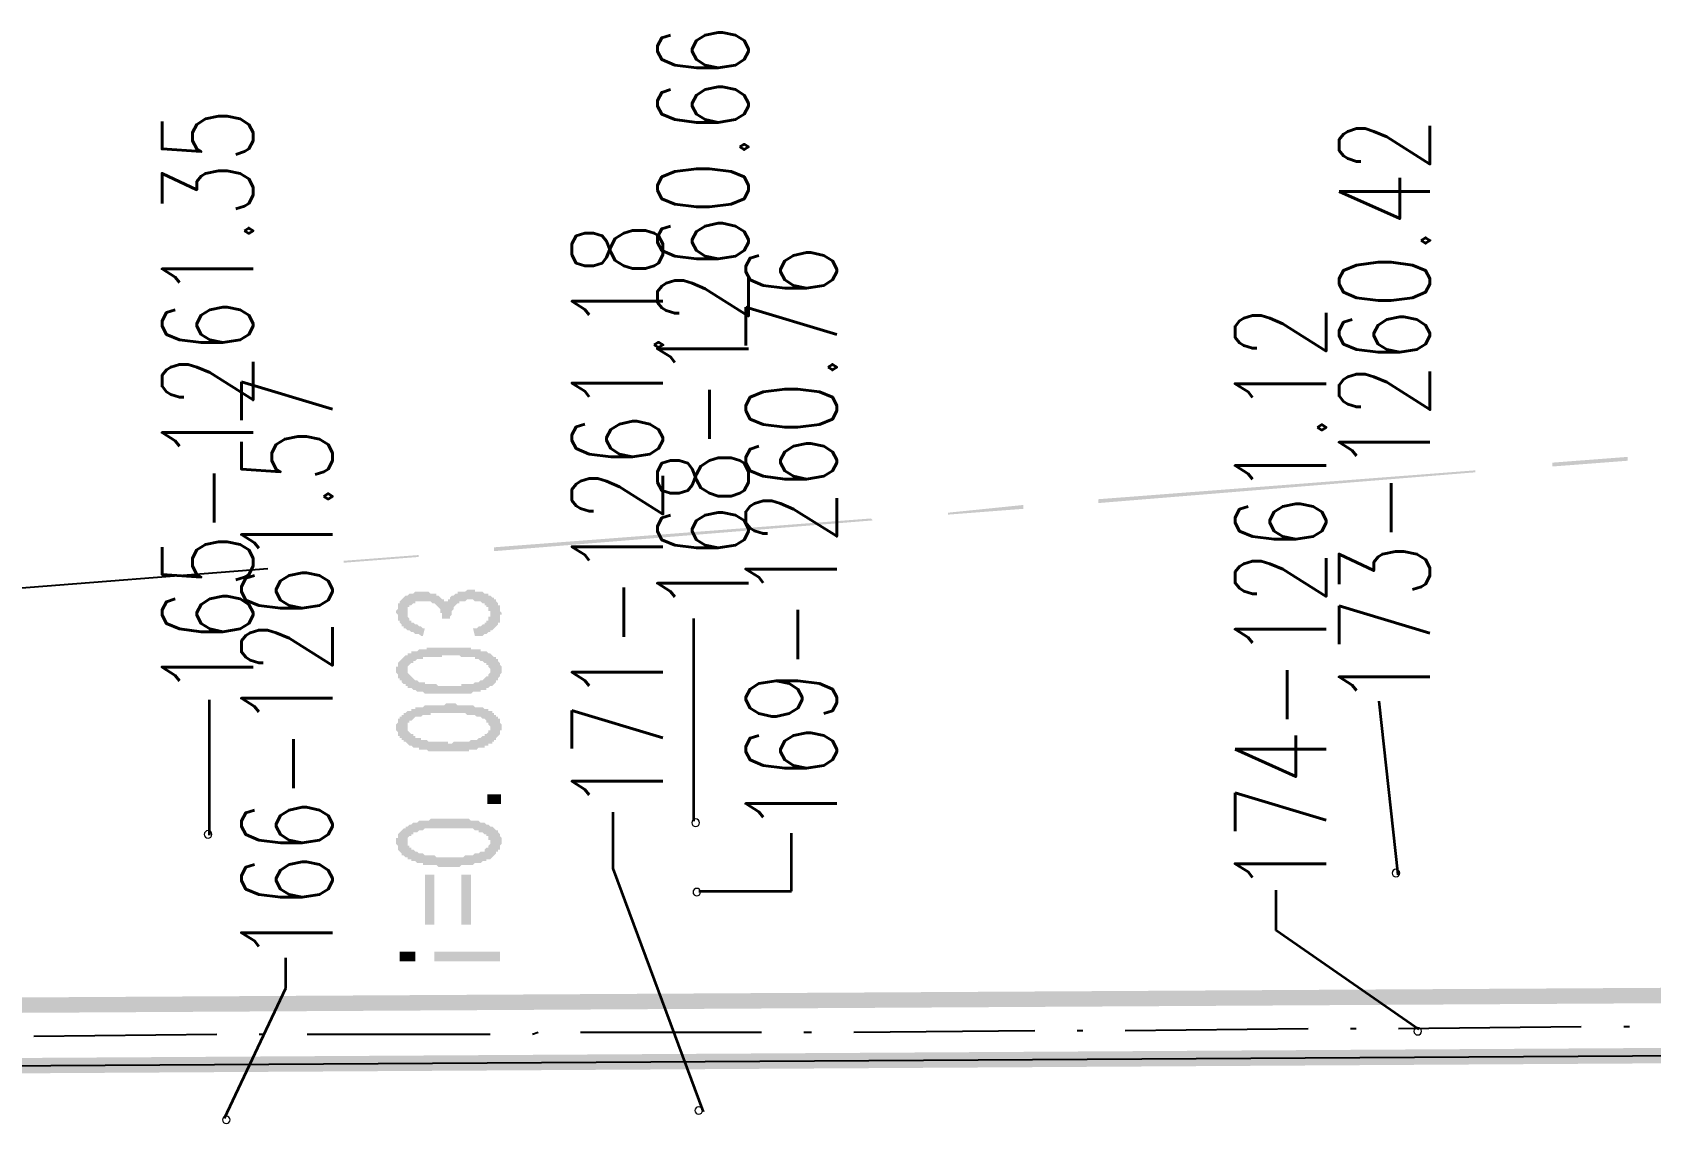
# Model space of a CAD drawing. Header units: millimetres. Extents: x 6156 to 7119, y 3162 to 3647.
# Drawn here: x 6589 to 6642.4, y 3539.9 to 3575.9 of the extents above; entities that cross this region are included whole.
import ezdxf
from ezdxf.enums import TextEntityAlignment as Align

# ---------------------------------------------------------------- set-up
doc = ezdxf.new("R2010")
doc.units = ezdxf.units.MM
doc.layers.add('图层1', color=7, linetype='Continuous')
doc.layers.add('点图2', color=30, linetype='Continuous', lineweight=5)
doc.layers.add('线段', color=130, linetype='Continuous', lineweight=35)
doc.styles.add('HBtxt', font='txt', dxfattribs={"width": 0.7, "bigfont": 'HZTXT'})

msp = doc.modelspace()

# ---------------------------------------------------------------- hatches: boundary and pattern name
at = {"layer": '图层1', "transparency": 33554559}
msp.add_hatch(color=256, dxfattribs=at).paths.add_polyline_path([(6603.577, 3556.004), (6603.513, 3556.258), (6603.513, 3556.258), (6603.577, 3556.258), (6603.64, 3556.258), (6603.704, 3556.322), (6603.704, 3556.322), (6603.767, 3556.322), (6603.831, 3556.385), (6603.831, 3556.385), (6603.894, 3556.385), (6603.894, 3556.449), (6603.958, 3556.449), (6603.958, 3556.512), (6604.021, 3556.512), (6604.021, 3556.576), (6604.021, 3556.576), (6604.021, 3556.639), (6604.085, 3556.639), (6604.085, 3556.703), (6604.085, 3556.703), (6604.085, 3556.766), (6604.085, 3556.766), (6604.085, 3556.83), (6604.021, 3556.83), (6604.021, 3556.893), (6604.021, 3556.893), (6604.021, 3556.957), (6603.958, 3556.957), (6603.958, 3557.02), (6603.894, 3557.02), (6603.894, 3557.084), (6603.831, 3557.084), (6603.831, 3557.084), (6603.831, 3557.084), (6603.767, 3557.147), (6603.704, 3557.147), (6603.704, 3557.147), (6603.64, 3557.147), (6603.577, 3557.147), (6603.513, 3557.211), (6603.513, 3557.211), (6603.45, 3557.211), (6603.386, 3557.211), (6603.386, 3557.211), (6603.323, 3557.211), (6603.259, 3557.147), (6603.196, 3557.147), (6603.196, 3557.147), (6603.132, 3557.147), (6603.069, 3557.147), (6603.069, 3557.084), (6603.005, 3557.084), (6603.005, 3557.084), (6602.942, 3557.02), (6602.942, 3557.02), (6602.942, 3557.02), (6602.878, 3556.957), (6602.878, 3556.957), (6602.878, 3556.893), (6602.878, 3556.893), (6602.815, 3556.83), (6602.815, 3556.766), (6602.815, 3556.766), (6602.815, 3556.703), (6602.815, 3556.703), (6602.751, 3556.639), (6602.751, 3556.576), (6602.497, 3556.576), (6602.497, 3556.639), (6602.497, 3556.639), (6602.497, 3556.703), (6602.497, 3556.766), (6602.434, 3556.766), (6602.434, 3556.83), (6602.434, 3556.893), (6602.434, 3556.893), (6602.37, 3556.957), (6602.37, 3556.957), (6602.37, 3556.957), (6602.307, 3557.02), (6602.307, 3557.02), (6602.307, 3557.02), (6602.243, 3557.084), (6602.243, 3557.084), (6602.18, 3557.084), (6602.116, 3557.147), (6602.116, 3557.147), (6602.053, 3557.147), (6601.989, 3557.147), (6601.926, 3557.147), (6601.926, 3557.147), (6601.862, 3557.147), (6601.799, 3557.147), (6601.799, 3557.147), (6601.735, 3557.147), (6601.672, 3557.147), (6601.608, 3557.147), (6601.608, 3557.084), (6601.545, 3557.084), (6601.545, 3557.084), (6601.481, 3557.02), (6601.418, 3557.02), (6601.418, 3556.957), (6601.418, 3556.957), (6601.354, 3556.957), (6601.354, 3556.893), (6601.354, 3556.83), (6601.354, 3556.83), (6601.354, 3556.766), (6601.354, 3556.766), (6601.354, 3556.703), (6601.354, 3556.703), (6601.354, 3556.639), (6601.354, 3556.639), (6601.418, 3556.576), (6601.418, 3556.576), (6601.418, 3556.512), (6601.418, 3556.512), (6601.481, 3556.512), (6601.481, 3556.449), (6601.545, 3556.449), (6601.545, 3556.449), (6601.608, 3556.385), (6601.608, 3556.385), (6601.672, 3556.385), (6601.735, 3556.322), (6601.799, 3556.322), (6601.799, 3556.322), (6601.862, 3556.258), (6601.926, 3556.258), (6601.862, 3556.004), (6601.799, 3556.004), (6601.799, 3556.004), (6601.735, 3556.068), (6601.672, 3556.068), (6601.608, 3556.068), (6601.608, 3556.068), (6601.545, 3556.131), (6601.481, 3556.131), (6601.481, 3556.131), (6601.418, 3556.195), (6601.418, 3556.195), (6601.354, 3556.195), (6601.291, 3556.258), (6601.291, 3556.258), (6601.227, 3556.258), (6601.227, 3556.322), (6601.164, 3556.322), (6601.164, 3556.385), (6601.164, 3556.385), (6601.1, 3556.449), (6601.1, 3556.449), (6601.1, 3556.512), (6601.037, 3556.512), (6601.037, 3556.576), (6601.037, 3556.576), (6601.037, 3556.639), (6601.037, 3556.639), (6601.037, 3556.703), (6600.973, 3556.766), (6600.973, 3556.766), (6600.973, 3556.83), (6601.037, 3556.893), (6601.037, 3556.893), (6601.037, 3556.957), (6601.037, 3556.957), (6601.037, 3557.02), (6601.037, 3557.02), (6601.037, 3557.084), (6601.1, 3557.084), (6601.1, 3557.147), (6601.1, 3557.147), (6601.164, 3557.211), (6601.164, 3557.211), (6601.227, 3557.274), (6601.227, 3557.274), (6601.291, 3557.338), (6601.291, 3557.338), (6601.354, 3557.338), (6601.418, 3557.401), (6601.418, 3557.401), (6601.481, 3557.401), (6601.481, 3557.401), (6601.545, 3557.401), (6601.608, 3557.465), (6601.608, 3557.465), (6601.672, 3557.465), (6601.735, 3557.465), (6601.799, 3557.465), (6601.799, 3557.465), (6601.862, 3557.465), (6601.926, 3557.465), (6601.989, 3557.465), (6601.989, 3557.465), (6602.053, 3557.465), (6602.053, 3557.465), (6602.116, 3557.401), (6602.18, 3557.401), (6602.18, 3557.401), (6602.243, 3557.401), (6602.307, 3557.401), (6602.307, 3557.338), (6602.37, 3557.338), (6602.37, 3557.338), (6602.434, 3557.274), (6602.434, 3557.274), (6602.497, 3557.211), (6602.561, 3557.211), (6602.561, 3557.147), (6602.624, 3557.147), (6602.624, 3557.084), (6602.624, 3557.147), (6602.688, 3557.147), (6602.688, 3557.211), (6602.751, 3557.211), (6602.751, 3557.274), (6602.751, 3557.274), (6602.815, 3557.338), (6602.878, 3557.338), (6602.878, 3557.338), (6602.942, 3557.401), (6602.942, 3557.401), (6603.005, 3557.401), (6603.005, 3557.465), (6603.069, 3557.465), (6603.069, 3557.465), (6603.132, 3557.465), (6603.196, 3557.465), (6603.259, 3557.465), (6603.259, 3557.465), (6603.323, 3557.528), (6603.386, 3557.528), (6603.45, 3557.528), (6603.513, 3557.528), (6603.577, 3557.528), (6603.577, 3557.465), (6603.64, 3557.465), (6603.704, 3557.465), (6603.767, 3557.465), (6603.767, 3557.465), (6603.831, 3557.465), (6603.894, 3557.401), (6603.894, 3557.401), (6603.958, 3557.401), (6604.021, 3557.401), (6604.021, 3557.338), (6604.085, 3557.338), (6604.085, 3557.338), (6604.148, 3557.274), (6604.212, 3557.274), (6604.212, 3557.211), (6604.212, 3557.211), (6604.275, 3557.211), (6604.275, 3557.147), (6604.275, 3557.147), (6604.339, 3557.084), (6604.339, 3557.084), (6604.339, 3557.02), (6604.402, 3557.02), (6604.402, 3556.957), (6604.402, 3556.957), (6604.402, 3556.893), (6604.402, 3556.893), (6604.402, 3556.83), (6604.465, 3556.766), (6604.465, 3556.766), (6604.465, 3556.703), (6604.402, 3556.703), (6604.402, 3556.639), (6604.402, 3556.639), (6604.402, 3556.576), (6604.402, 3556.512), (6604.402, 3556.512), (6604.402, 3556.449), (6604.339, 3556.449), (6604.339, 3556.385), (6604.339, 3556.385), (6604.275, 3556.322), (6604.275, 3556.322), (6604.212, 3556.258), (6604.212, 3556.258), (6604.212, 3556.258), (6604.148, 3556.195), (6604.148, 3556.195), (6604.085, 3556.195), (6604.085, 3556.131), (6604.021, 3556.131), (6604.021, 3556.131), (6603.958, 3556.068), (6603.894, 3556.068), (6603.894, 3556.068), (6603.831, 3556.004), (6603.767, 3556.004), (6603.704, 3556.004), (6603.704, 3556.004), (6603.64, 3556.004), (6603.577, 3556.004), (6603.577, 3556.004)])
h = msp.add_hatch(color=256, dxfattribs=at)
h.paths.add_polyline_path([(6602.497, 3554.1), (6602.434, 3554.1), (6602.37, 3554.1), (6602.307, 3554.1), (6602.307, 3554.1), (6602.243, 3554.1), (6602.18, 3554.1), (6602.116, 3554.1), (6602.053, 3554.1), (6601.989, 3554.1), (6601.989, 3554.1), (6601.926, 3554.1), (6601.862, 3554.163), (6601.862, 3554.163), (6601.799, 3554.163), (6601.735, 3554.163), (6601.735, 3554.163), (6601.672, 3554.163), (6601.608, 3554.227), (6601.608, 3554.227), (6601.545, 3554.227), (6601.481, 3554.29), (6601.481, 3554.29), (6601.418, 3554.29), (6601.354, 3554.29), (6601.354, 3554.354), (6601.291, 3554.354), (6601.291, 3554.417), (6601.227, 3554.417), (6601.227, 3554.417), (6601.164, 3554.48), (6601.164, 3554.48), (6601.164, 3554.544), (6601.1, 3554.544), (6601.1, 3554.607), (6601.037, 3554.607), (6601.037, 3554.671), (6601.037, 3554.671), (6601.037, 3554.734), (6601.037, 3554.734), (6600.973, 3554.798), (6600.973, 3554.798), (6600.973, 3554.861), (6600.973, 3554.925), (6600.973, 3554.925), (6600.973, 3554.988), (6601.037, 3554.988), (6601.037, 3555.052), (6601.037, 3555.052), (6601.037, 3555.115), (6601.037, 3555.115), (6601.1, 3555.179), (6601.1, 3555.179), (6601.164, 3555.242), (6601.164, 3555.242), (6601.227, 3555.306), (6601.227, 3555.306), (6601.291, 3555.369), (6601.291, 3555.369), (6601.354, 3555.369), (6601.354, 3555.433), (6601.418, 3555.433), (6601.481, 3555.433), (6601.481, 3555.496), (6601.545, 3555.496), (6601.608, 3555.496), (6601.608, 3555.496), (6601.672, 3555.496), (6601.735, 3555.56), (6601.799, 3555.56), (6601.799, 3555.56), (6601.862, 3555.56), (6601.926, 3555.56), (6601.989, 3555.56), (6601.989, 3555.623), (6602.053, 3555.623), (6602.116, 3555.623), (6602.116, 3555.623), (6602.18, 3555.623), (6602.243, 3555.623), (6602.243, 3555.623), (6602.307, 3555.623), (6602.37, 3555.623), (6602.434, 3555.623), (6602.497, 3555.623), (6602.497, 3555.623), (6602.561, 3555.623), (6602.624, 3555.623), (6602.688, 3555.623), (6602.751, 3555.623), (6602.751, 3555.623), (6602.815, 3555.623), (6602.878, 3555.623), (6602.942, 3555.623), (6603.005, 3555.623), (6603.069, 3555.623), (6603.069, 3555.623), (6603.132, 3555.623), (6603.196, 3555.623), (6603.259, 3555.623), (6603.323, 3555.623), (6603.386, 3555.623), (6603.449, 3555.623), (6603.449, 3555.56), (6603.513, 3555.56), (6603.576, 3555.56), (6603.64, 3555.56), (6603.64, 3555.56), (6603.703, 3555.56), (6603.767, 3555.56), (6603.767, 3555.496), (6603.83, 3555.496), (6603.894, 3555.496), (6603.894, 3555.496), (6603.957, 3555.496), (6604.021, 3555.433), (6604.021, 3555.433), (6604.084, 3555.433), (6604.148, 3555.369), (6604.148, 3555.369), (6604.211, 3555.306), (6604.211, 3555.306), (6604.275, 3555.306), (6604.275, 3555.242), (6604.338, 3555.242), (6604.338, 3555.179), (6604.338, 3555.179), (6604.402, 3555.115), (6604.402, 3555.115), (6604.402, 3555.052), (6604.402, 3555.052), (6604.465, 3554.988), (6604.465, 3554.988), (6604.465, 3554.925), (6604.465, 3554.925), (6604.465, 3554.861), (6604.465, 3554.798), (6604.465, 3554.798), (6604.402, 3554.734), (6604.402, 3554.734), (6604.402, 3554.671), (6604.402, 3554.671), (6604.338, 3554.607), (6604.338, 3554.607), (6604.338, 3554.544), (6604.275, 3554.544), (6604.275, 3554.48), (6604.275, 3554.48), (6604.211, 3554.417), (6604.211, 3554.417), (6604.148, 3554.354), (6604.148, 3554.354), (6604.084, 3554.354), (6604.021, 3554.29), (6604.021, 3554.29), (6603.957, 3554.29), (6603.957, 3554.227), (6603.894, 3554.227), (6603.894, 3554.227), (6603.83, 3554.227), (6603.767, 3554.227), (6603.767, 3554.163), (6603.703, 3554.163), (6603.64, 3554.163), (6603.576, 3554.163), (6603.576, 3554.163), (6603.513, 3554.163), (6603.449, 3554.1), (6603.386, 3554.1), (6603.386, 3554.1), (6603.323, 3554.1), (6603.323, 3554.1), (6603.259, 3554.1), (6603.196, 3554.1), (6603.196, 3554.1), (6603.132, 3554.1), (6603.069, 3554.1), (6603.069, 3554.1), (6603.005, 3554.1), (6602.942, 3554.1), (6602.878, 3554.1), (6602.815, 3554.1), (6602.751, 3554.1), (6602.751, 3554.1), (6602.688, 3554.1), (6602.624, 3554.1), (6602.561, 3554.1), (6602.497, 3554.1)], flags=0)
h.paths.add_polyline_path([(6602.37, 3554.354), (6602.434, 3554.354), (6602.497, 3554.354), (6602.561, 3554.354), (6602.624, 3554.354), (6602.688, 3554.354), (6602.688, 3554.354), (6602.751, 3554.354), (6602.815, 3554.354), (6602.878, 3554.354), (6602.942, 3554.354), (6602.942, 3554.354), (6603.005, 3554.354), (6603.069, 3554.354), (6603.132, 3554.354), (6603.132, 3554.417), (6603.196, 3554.417), (6603.259, 3554.417), (6603.323, 3554.417), (6603.323, 3554.417), (6603.323, 3554.417), (6603.386, 3554.417), (6603.449, 3554.417), (6603.513, 3554.417), (6603.576, 3554.48), (6603.64, 3554.48), (6603.64, 3554.48), (6603.703, 3554.48), (6603.767, 3554.544), (6603.767, 3554.544), (6603.83, 3554.544), (6603.894, 3554.607), (6603.894, 3554.607), (6603.894, 3554.607), (6603.957, 3554.671), (6603.957, 3554.671), (6604.021, 3554.671), (6604.021, 3554.734), (6604.021, 3554.734), (6604.084, 3554.798), (6604.084, 3554.798), (6604.084, 3554.861), (6604.084, 3554.861), (6604.084, 3554.925), (6604.021, 3554.988), (6604.021, 3554.988), (6604.021, 3554.988), (6604.021, 3555.052), (6603.957, 3555.052), (6603.957, 3555.115), (6603.957, 3555.115), (6603.894, 3555.115), (6603.83, 3555.179), (6603.83, 3555.179), (6603.767, 3555.179), (6603.703, 3555.242), (6603.703, 3555.242), (6603.64, 3555.242), (6603.576, 3555.242), (6603.576, 3555.306), (6603.513, 3555.306), (6603.449, 3555.306), (6603.386, 3555.306), (6603.386, 3555.306), (6603.323, 3555.306), (6603.259, 3555.306), (6603.196, 3555.306), (6603.132, 3555.306), (6603.132, 3555.306), (6603.069, 3555.369), (6603.005, 3555.369), (6602.942, 3555.369), (6602.878, 3555.369), (6602.878, 3555.369), (6602.815, 3555.369), (6602.751, 3555.369), (6602.751, 3555.369), (6602.688, 3555.369), (6602.624, 3555.369), (6602.561, 3555.369), (6602.497, 3555.369), (6602.497, 3555.306), (6602.434, 3555.306), (6602.37, 3555.306), (6602.307, 3555.306), (6602.243, 3555.306), (6602.243, 3555.306), (6602.18, 3555.306), (6602.116, 3555.306), (6602.116, 3555.306), (6602.053, 3555.306), (6601.989, 3555.306), (6601.926, 3555.306), (6601.862, 3555.306), (6601.862, 3555.242), (6601.799, 3555.242), (6601.735, 3555.242), (6601.735, 3555.242), (6601.672, 3555.242), (6601.608, 3555.179), (6601.608, 3555.179), (6601.545, 3555.179), (6601.545, 3555.115), (6601.481, 3555.115), (6601.481, 3555.115), (6601.418, 3555.052), (6601.418, 3555.052), (6601.354, 3554.988), (6601.354, 3554.988), (6601.354, 3554.925), (6601.354, 3554.925), (6601.354, 3554.925), (6601.354, 3554.861), (6601.354, 3554.861), (6601.354, 3554.798), (6601.354, 3554.798), (6601.418, 3554.734), (6601.418, 3554.734), (6601.481, 3554.671), (6601.481, 3554.671), (6601.545, 3554.607), (6601.545, 3554.607), (6601.608, 3554.544), (6601.608, 3554.544), (6601.672, 3554.544), (6601.672, 3554.544), (6601.735, 3554.48), (6601.799, 3554.48), (6601.799, 3554.48), (6601.862, 3554.48), (6601.926, 3554.48), (6601.926, 3554.417), (6601.989, 3554.417), (6602.053, 3554.417), (6602.116, 3554.417), (6602.18, 3554.417), (6602.243, 3554.417), (6602.307, 3554.417), (6602.307, 3554.417), (6602.37, 3554.354)], flags=0)
h = msp.add_hatch(color=256, dxfattribs=at)
h.paths.add_polyline_path([(6602.497, 3552.195), (6602.434, 3552.195), (6602.37, 3552.195), (6602.307, 3552.195), (6602.307, 3552.195), (6602.243, 3552.195), (6602.18, 3552.195), (6602.116, 3552.195), (6602.053, 3552.195), (6601.989, 3552.258), (6601.989, 3552.258), (6601.926, 3552.258), (6601.862, 3552.258), (6601.862, 3552.258), (6601.799, 3552.258), (6601.735, 3552.258), (6601.735, 3552.322), (6601.672, 3552.322), (6601.608, 3552.322), (6601.608, 3552.322), (6601.545, 3552.322), (6601.481, 3552.385), (6601.481, 3552.385), (6601.418, 3552.385), (6601.354, 3552.449), (6601.354, 3552.449), (6601.291, 3552.512), (6601.291, 3552.512), (6601.227, 3552.512), (6601.227, 3552.576), (6601.164, 3552.576), (6601.164, 3552.576), (6601.164, 3552.639), (6601.1, 3552.639), (6601.1, 3552.703), (6601.037, 3552.703), (6601.037, 3552.766), (6601.037, 3552.766), (6601.037, 3552.83), (6601.037, 3552.83), (6600.973, 3552.893), (6600.973, 3552.957), (6600.973, 3552.957), (6600.973, 3553.02), (6600.973, 3553.02), (6600.973, 3553.084), (6601.037, 3553.147), (6601.037, 3553.147), (6601.037, 3553.211), (6601.037, 3553.211), (6601.037, 3553.274), (6601.1, 3553.274), (6601.1, 3553.338), (6601.164, 3553.338), (6601.164, 3553.401), (6601.227, 3553.401), (6601.227, 3553.465), (6601.291, 3553.465), (6601.291, 3553.465), (6601.354, 3553.528), (6601.354, 3553.528), (6601.418, 3553.528), (6601.481, 3553.528), (6601.481, 3553.592), (6601.545, 3553.592), (6601.608, 3553.592), (6601.608, 3553.655), (6601.672, 3553.655), (6601.735, 3553.655), (6601.799, 3553.655), (6601.799, 3553.655), (6601.862, 3553.655), (6601.926, 3553.719), (6601.989, 3553.719), (6601.989, 3553.719), (6602.053, 3553.719), (6602.116, 3553.719), (6602.116, 3553.719), (6602.18, 3553.719), (6602.243, 3553.719), (6602.243, 3553.719), (6602.307, 3553.719), (6602.37, 3553.719), (6602.434, 3553.719), (6602.497, 3553.719), (6602.497, 3553.719), (6602.561, 3553.719), (6602.624, 3553.782), (6602.688, 3553.782), (6602.751, 3553.782), (6602.751, 3553.782), (6602.815, 3553.782), (6602.878, 3553.782), (6602.942, 3553.782), (6603.005, 3553.719), (6603.069, 3553.719), (6603.069, 3553.719), (6603.132, 3553.719), (6603.196, 3553.719), (6603.259, 3553.719), (6603.323, 3553.719), (6603.386, 3553.719), (6603.449, 3553.719), (6603.449, 3553.719), (6603.513, 3553.719), (6603.576, 3553.655), (6603.64, 3553.655), (6603.64, 3553.655), (6603.703, 3553.655), (6603.767, 3553.655), (6603.767, 3553.655), (6603.83, 3553.655), (6603.894, 3553.592), (6603.894, 3553.592), (6603.957, 3553.592), (6604.021, 3553.592), (6604.021, 3553.528), (6604.084, 3553.528), (6604.148, 3553.528), (6604.148, 3553.465), (6604.211, 3553.465), (6604.211, 3553.401), (6604.275, 3553.401), (6604.275, 3553.338), (6604.338, 3553.338), (6604.338, 3553.338), (6604.338, 3553.274), (6604.402, 3553.274), (6604.402, 3553.211), (6604.402, 3553.211), (6604.402, 3553.147), (6604.465, 3553.084), (6604.465, 3553.084), (6604.465, 3553.02), (6604.465, 3553.02), (6604.465, 3552.957), (6604.465, 3552.957), (6604.465, 3552.893), (6604.402, 3552.893), (6604.402, 3552.83), (6604.402, 3552.766), (6604.402, 3552.766), (6604.338, 3552.703), (6604.338, 3552.703), (6604.338, 3552.703), (6604.275, 3552.639), (6604.275, 3552.639), (6604.275, 3552.576), (6604.211, 3552.576), (6604.211, 3552.512), (6604.148, 3552.512), (6604.148, 3552.449), (6604.084, 3552.449), (6604.021, 3552.449), (6604.021, 3552.385), (6603.957, 3552.385), (6603.957, 3552.385), (6603.894, 3552.385), (6603.894, 3552.322), (6603.83, 3552.322), (6603.767, 3552.322), (6603.767, 3552.322), (6603.703, 3552.322), (6603.64, 3552.258), (6603.576, 3552.258), (6603.576, 3552.258), (6603.513, 3552.258), (6603.449, 3552.258), (6603.386, 3552.258), (6603.386, 3552.195), (6603.323, 3552.195), (6603.323, 3552.195), (6603.259, 3552.195), (6603.196, 3552.195), (6603.196, 3552.195), (6603.132, 3552.195), (6603.069, 3552.195), (6603.069, 3552.195), (6603.005, 3552.195), (6602.942, 3552.195), (6602.878, 3552.195), (6602.815, 3552.195), (6602.751, 3552.195), (6602.751, 3552.195), (6602.688, 3552.195), (6602.624, 3552.195), (6602.561, 3552.195), (6602.497, 3552.195)], flags=0)
h.paths.add_polyline_path([(6602.37, 3552.512), (6602.434, 3552.512), (6602.497, 3552.512), (6602.561, 3552.512), (6602.624, 3552.512), (6602.688, 3552.512), (6602.688, 3552.449), (6602.751, 3552.449), (6602.815, 3552.449), (6602.878, 3552.512), (6602.942, 3552.512), (6602.942, 3552.512), (6603.005, 3552.512), (6603.069, 3552.512), (6603.132, 3552.512), (6603.132, 3552.512), (6603.196, 3552.512), (6603.259, 3552.512), (6603.323, 3552.512), (6603.323, 3552.512), (6603.323, 3552.512), (6603.386, 3552.512), (6603.449, 3552.576), (6603.513, 3552.576), (6603.576, 3552.576), (6603.64, 3552.576), (6603.64, 3552.576), (6603.703, 3552.639), (6603.767, 3552.639), (6603.767, 3552.639), (6603.83, 3552.703), (6603.894, 3552.703), (6603.894, 3552.703), (6603.894, 3552.766), (6603.957, 3552.766), (6603.957, 3552.766), (6604.021, 3552.83), (6604.021, 3552.83), (6604.021, 3552.893), (6604.084, 3552.893), (6604.084, 3552.957), (6604.084, 3552.957), (6604.084, 3553.02), (6604.084, 3553.02), (6604.021, 3553.084), (6604.021, 3553.084), (6604.021, 3553.147), (6604.021, 3553.147), (6603.957, 3553.147), (6603.957, 3553.211), (6603.957, 3553.211), (6603.894, 3553.274), (6603.83, 3553.274), (6603.83, 3553.274), (6603.767, 3553.338), (6603.703, 3553.338), (6603.703, 3553.338), (6603.64, 3553.338), (6603.576, 3553.401), (6603.576, 3553.401), (6603.513, 3553.401), (6603.449, 3553.401), (6603.386, 3553.401), (6603.386, 3553.401), (6603.323, 3553.401), (6603.259, 3553.465), (6603.196, 3553.465), (6603.132, 3553.465), (6603.132, 3553.465), (6603.069, 3553.465), (6603.005, 3553.465), (6602.942, 3553.465), (6602.878, 3553.465), (6602.878, 3553.465), (6602.815, 3553.465), (6602.751, 3553.465), (6602.751, 3553.465), (6602.688, 3553.465), (6602.624, 3553.465), (6602.561, 3553.465), (6602.497, 3553.465), (6602.497, 3553.465), (6602.434, 3553.465), (6602.37, 3553.465), (6602.307, 3553.465), (6602.243, 3553.465), (6602.243, 3553.465), (6602.18, 3553.465), (6602.116, 3553.465), (6602.116, 3553.401), (6602.053, 3553.401), (6601.989, 3553.401), (6601.926, 3553.401), (6601.862, 3553.401), (6601.862, 3553.401), (6601.799, 3553.338), (6601.735, 3553.338), (6601.735, 3553.338), (6601.672, 3553.338), (6601.608, 3553.338), (6601.608, 3553.338), (6601.545, 3553.274), (6601.545, 3553.274), (6601.481, 3553.211), (6601.481, 3553.211), (6601.418, 3553.211), (6601.418, 3553.147), (6601.354, 3553.147), (6601.354, 3553.084), (6601.354, 3553.084), (6601.354, 3553.02), (6601.354, 3553.02), (6601.354, 3552.957), (6601.354, 3552.957), (6601.354, 3552.893), (6601.354, 3552.893), (6601.418, 3552.83), (6601.418, 3552.83), (6601.481, 3552.766), (6601.481, 3552.766), (6601.545, 3552.766), (6601.545, 3552.703), (6601.608, 3552.703), (6601.608, 3552.639), (6601.672, 3552.639), (6601.672, 3552.639), (6601.735, 3552.639), (6601.799, 3552.639), (6601.799, 3552.576), (6601.862, 3552.576), (6601.926, 3552.576), (6601.926, 3552.576), (6601.989, 3552.576), (6602.053, 3552.512), (6602.116, 3552.512), (6602.18, 3552.512), (6602.243, 3552.512), (6602.307, 3552.512), (6602.307, 3552.512), (6602.37, 3552.512)], flags=0)
h = msp.add_hatch(color=256, dxfattribs=at)
h.paths.add_polyline_path([(6602.497, 3548.385), (6602.434, 3548.385), (6602.37, 3548.385), (6602.307, 3548.448), (6602.307, 3548.448), (6602.243, 3548.448), (6602.18, 3548.448), (6602.116, 3548.448), (6602.053, 3548.448), (6601.989, 3548.448), (6601.989, 3548.448), (6601.926, 3548.448), (6601.862, 3548.448), (6601.862, 3548.512), (6601.799, 3548.512), (6601.735, 3548.512), (6601.735, 3548.512), (6601.672, 3548.512), (6601.608, 3548.575), (6601.608, 3548.575), (6601.545, 3548.575), (6601.481, 3548.575), (6601.481, 3548.639), (6601.418, 3548.639), (6601.354, 3548.639), (6601.354, 3548.702), (6601.291, 3548.702), (6601.291, 3548.702), (6601.227, 3548.766), (6601.227, 3548.766), (6601.164, 3548.766), (6601.164, 3548.829), (6601.164, 3548.829), (6601.1, 3548.893), (6601.1, 3548.893), (6601.037, 3548.956), (6601.037, 3548.956), (6601.037, 3549.02), (6601.037, 3549.02), (6601.037, 3549.083), (6600.973, 3549.147), (6600.973, 3549.147), (6600.973, 3549.21), (6600.973, 3549.21), (6600.973, 3549.274), (6600.973, 3549.337), (6601.037, 3549.337), (6601.037, 3549.401), (6601.037, 3549.401), (6601.037, 3549.464), (6601.037, 3549.464), (6601.1, 3549.528), (6601.1, 3549.528), (6601.164, 3549.591), (6601.164, 3549.591), (6601.227, 3549.655), (6601.227, 3549.655), (6601.291, 3549.655), (6601.291, 3549.718), (6601.354, 3549.718), (6601.354, 3549.718), (6601.418, 3549.782), (6601.481, 3549.782), (6601.481, 3549.782), (6601.545, 3549.845), (6601.608, 3549.845), (6601.608, 3549.845), (6601.672, 3549.845), (6601.735, 3549.909), (6601.799, 3549.909), (6601.799, 3549.909), (6601.862, 3549.909), (6601.926, 3549.909), (6601.989, 3549.909), (6601.989, 3549.909), (6602.053, 3549.909), (6602.116, 3549.972), (6602.116, 3549.972), (6602.18, 3549.972), (6602.243, 3549.972), (6602.243, 3549.972), (6602.307, 3549.972), (6602.37, 3549.972), (6602.434, 3549.972), (6602.497, 3549.972), (6602.497, 3549.972), (6602.561, 3549.972), (6602.624, 3549.972), (6602.688, 3549.972), (6602.751, 3549.972), (6602.751, 3549.972), (6602.815, 3549.972), (6602.878, 3549.972), (6602.942, 3549.972), (6603.005, 3549.972), (6603.069, 3549.972), (6603.069, 3549.972), (6603.132, 3549.972), (6603.196, 3549.972), (6603.259, 3549.972), (6603.323, 3549.972), (6603.386, 3549.972), (6603.449, 3549.909), (6603.449, 3549.909), (6603.513, 3549.909), (6603.576, 3549.909), (6603.64, 3549.909), (6603.64, 3549.909), (6603.703, 3549.909), (6603.767, 3549.845), (6603.767, 3549.845), (6603.83, 3549.845), (6603.894, 3549.845), (6603.894, 3549.845), (6603.957, 3549.782), (6604.021, 3549.782), (6604.021, 3549.782), (6604.084, 3549.718), (6604.148, 3549.718), (6604.148, 3549.718), (6604.211, 3549.655), (6604.211, 3549.655), (6604.275, 3549.591), (6604.275, 3549.591), (6604.338, 3549.591), (6604.338, 3549.528), (6604.338, 3549.528), (6604.402, 3549.464), (6604.402, 3549.464), (6604.402, 3549.401), (6604.402, 3549.401), (6604.465, 3549.337), (6604.465, 3549.274), (6604.465, 3549.274), (6604.465, 3549.21), (6604.465, 3549.21), (6604.465, 3549.147), (6604.465, 3549.147), (6604.402, 3549.083), (6604.402, 3549.083), (6604.402, 3549.02), (6604.402, 3548.956), (6604.338, 3548.956), (6604.338, 3548.956), (6604.338, 3548.893), (6604.275, 3548.893), (6604.275, 3548.829), (6604.275, 3548.829), (6604.211, 3548.766), (6604.211, 3548.766), (6604.148, 3548.702), (6604.148, 3548.702), (6604.084, 3548.639), (6604.021, 3548.639), (6604.021, 3548.639), (6603.957, 3548.639), (6603.957, 3548.575), (6603.894, 3548.575), (6603.894, 3548.575), (6603.83, 3548.575), (6603.767, 3548.512), (6603.767, 3548.512), (6603.703, 3548.512), (6603.64, 3548.512), (6603.576, 3548.512), (6603.576, 3548.512), (6603.513, 3548.448), (6603.449, 3548.448), (6603.386, 3548.448), (6603.386, 3548.448), (6603.323, 3548.448), (6603.323, 3548.448), (6603.259, 3548.448), (6603.196, 3548.448), (6603.196, 3548.448), (6603.132, 3548.448), (6603.069, 3548.385), (6603.069, 3548.385), (6603.005, 3548.385), (6602.942, 3548.385), (6602.878, 3548.385), (6602.815, 3548.385), (6602.751, 3548.385), (6602.751, 3548.385), (6602.688, 3548.385), (6602.624, 3548.385), (6602.561, 3548.385), (6602.497, 3548.385)], flags=0)
h.paths.add_polyline_path([(6602.37, 3548.702), (6602.434, 3548.702), (6602.497, 3548.702), (6602.561, 3548.702), (6602.624, 3548.702), (6602.688, 3548.702), (6602.688, 3548.702), (6602.751, 3548.702), (6602.815, 3548.702), (6602.878, 3548.702), (6602.942, 3548.702), (6602.942, 3548.702), (6603.005, 3548.702), (6603.069, 3548.702), (6603.132, 3548.702), (6603.132, 3548.702), (6603.196, 3548.702), (6603.259, 3548.766), (6603.323, 3548.766), (6603.323, 3548.766), (6603.323, 3548.766), (6603.386, 3548.766), (6603.449, 3548.766), (6603.513, 3548.766), (6603.576, 3548.829), (6603.64, 3548.829), (6603.64, 3548.829), (6603.703, 3548.829), (6603.767, 3548.893), (6603.767, 3548.893), (6603.83, 3548.893), (6603.894, 3548.893), (6603.894, 3548.956), (6603.894, 3548.956), (6603.957, 3549.02), (6603.957, 3549.02), (6604.021, 3549.02), (6604.021, 3549.083), (6604.021, 3549.083), (6604.084, 3549.147), (6604.084, 3549.147), (6604.084, 3549.21), (6604.084, 3549.21), (6604.084, 3549.274), (6604.021, 3549.274), (6604.021, 3549.337), (6604.021, 3549.337), (6604.021, 3549.401), (6603.957, 3549.401), (6603.957, 3549.401), (6603.957, 3549.464), (6603.894, 3549.464), (6603.83, 3549.528), (6603.83, 3549.528), (6603.767, 3549.528), (6603.703, 3549.528), (6603.703, 3549.591), (6603.64, 3549.591), (6603.576, 3549.591), (6603.576, 3549.591), (6603.513, 3549.655), (6603.449, 3549.655), (6603.386, 3549.655), (6603.386, 3549.655), (6603.323, 3549.655), (6603.259, 3549.655), (6603.196, 3549.655), (6603.132, 3549.655), (6603.132, 3549.655), (6603.069, 3549.655), (6603.005, 3549.655), (6602.942, 3549.655), (6602.878, 3549.655), (6602.878, 3549.655), (6602.815, 3549.655), (6602.751, 3549.655), (6602.751, 3549.655), (6602.688, 3549.655), (6602.624, 3549.655), (6602.561, 3549.655), (6602.497, 3549.655), (6602.497, 3549.655), (6602.434, 3549.655), (6602.37, 3549.655), (6602.307, 3549.655), (6602.243, 3549.655), (6602.243, 3549.655), (6602.18, 3549.655), (6602.116, 3549.655), (6602.116, 3549.655), (6602.053, 3549.655), (6601.989, 3549.655), (6601.926, 3549.655), (6601.862, 3549.591), (6601.862, 3549.591), (6601.799, 3549.591), (6601.735, 3549.591), (6601.735, 3549.591), (6601.672, 3549.528), (6601.608, 3549.528), (6601.608, 3549.528), (6601.545, 3549.528), (6601.545, 3549.464), (6601.481, 3549.464), (6601.481, 3549.401), (6601.418, 3549.401), (6601.418, 3549.401), (6601.354, 3549.337), (6601.354, 3549.337), (6601.354, 3549.274), (6601.354, 3549.274), (6601.354, 3549.21), (6601.354, 3549.21), (6601.354, 3549.147), (6601.354, 3549.147), (6601.354, 3549.083), (6601.418, 3549.083), (6601.418, 3549.02), (6601.481, 3549.02), (6601.481, 3548.956), (6601.545, 3548.956), (6601.545, 3548.956), (6601.608, 3548.893), (6601.608, 3548.893), (6601.672, 3548.893), (6601.672, 3548.893), (6601.735, 3548.829), (6601.799, 3548.829), (6601.799, 3548.829), (6601.862, 3548.829), (6601.926, 3548.766), (6601.926, 3548.766), (6601.989, 3548.766), (6602.053, 3548.766), (6602.116, 3548.766), (6602.18, 3548.766), (6602.243, 3548.766), (6602.307, 3548.702), (6602.307, 3548.702), (6602.37, 3548.702)], flags=0)

# ---------------------------------------------------------------- linework, layer by layer
at = {"layer": '图层1', "lineweight": -3}
for p, q in [((6585.789, 3557.374), (6596.742, 3558.231)), ((6589.028, 3542.802), (6595.06, 3542.865)), ((6596.457, 3542.865), (6596.647, 3542.865)), ((6598.044, 3542.865), (6604.076, 3542.865)), ((6605.473, 3542.865), (6605.664, 3542.929)), ((6607.061, 3542.929), (6613.029, 3542.929)), ((6614.426, 3542.929), (6614.68, 3542.929)), ((6616.077, 3542.929), (6622.046, 3542.992)), ((6623.442, 3542.992), (6623.633, 3542.992)), ((6625.03, 3542.992), (6631.062, 3543.056)), ((6632.459, 3543.056), (6632.649, 3543.056)), ((6634.046, 3543.056), (6640.078, 3543.119)), ((6641.475, 3543.119), (6641.666, 3543.119)), ((6553.532, 3541.612), (6696.209, 3542.484))]:
    msp.add_line(p, q, dxfattribs=at)
at = {"layer": '图层1', "transparency": 33554559}
for points in [[(6624.141, 3560.517), (6624.141, 3560.39), (6636.586, 3561.47)], [(6624.141, 3560.39), (6636.586, 3561.47), (6636.586, 3561.406)], [(6639.126, 3561.724), (6639.126, 3561.597), (6641.602, 3561.914)], [(6639.126, 3561.597), (6641.602, 3561.914), (6641.602, 3561.787)], [(6604.203, 3558.93), (6604.203, 3558.803), (6616.648, 3559.882)], [(6604.203, 3558.803), (6616.648, 3559.882), (6616.712, 3559.819)], [(6619.188, 3560.073), (6619.188, 3560.009), (6621.665, 3560.327)], [(6619.188, 3560.009), (6621.665, 3560.327), (6621.665, 3560.2)], [(6599.251, 3558.485), (6599.251, 3558.422), (6601.727, 3558.676)], [(6599.251, 3558.422), (6601.727, 3558.676), (6601.727, 3558.612)], [(6446.86, 3543.246), (6446.86, 3542.738), (6674.239, 3544.58)], [(6446.86, 3542.738), (6674.239, 3544.58), (6674.239, 3544.072)], [(6446.86, 3541.214), (6446.86, 3540.707), (6696.082, 3542.738)], [(6446.86, 3540.707), (6696.082, 3542.738), (6696.082, 3542.23)]]:
    msp.add_solid(points, dxfattribs=at)
at = {"layer": '图层1', "lineweight": -3, "transparency": 33554559}
for points in [[(6604.433, 3550.776), (6604.433, 3550.459), (6603.989, 3550.776), (6603.989, 3550.459)], [(6602.243, 3548.131), (6602.243, 3546.48), (6601.926, 3548.131), (6601.926, 3546.48)], [(6603.449, 3548.131), (6603.449, 3546.48), (6603.132, 3548.131), (6603.132, 3546.48)], [(6601.608, 3545.591), (6601.608, 3545.273), (6601.1, 3545.591), (6601.1, 3545.273)], [(6604.402, 3545.591), (6604.402, 3545.273), (6602.243, 3545.591), (6602.243, 3545.273)]]:
    msp.add_solid(points, dxfattribs=at)
at = {"layer": '点图2'}
for centre, start, end in [((6610.86, 3549.842), 0, 180), ((6610.86, 3549.842), 180, 0), ((6594.775, 3549.456), 0, 180), ((6594.775, 3549.456), 180, 0), ((6633.961, 3548.181), 0, 180), ((6633.961, 3548.181), 180, 0), ((6610.898, 3547.552), 0, 180), ((6610.898, 3547.552), 180, 0), ((6634.682, 3542.964), 0, 180), ((6634.682, 3542.964), 180, 0), ((6595.375, 3540.039), 0, 180), ((6610.961, 3540.347), 0, 180), ((6610.961, 3540.347), 180, 0), ((6595.375, 3540.039), 180, 0)]:
    msp.add_arc(centre, 0.125, start, end, dxfattribs=at)
at = {"layer": '线段'}
for p, q in [((6610.799, 3549.893), (6610.799, 3556.582)), ((6594.818, 3549.434), (6594.818, 3553.893)), ((6634.031, 3548.125), (6633.407, 3553.856)), ((6608.139, 3548.335), (6608.139, 3550.188)), ((6614.024, 3547.586), (6614.024, 3549.493)), ((6611.121, 3540.306), (6608.139, 3548.335)), ((6610.96, 3547.586), (6614.024, 3547.586)), ((6630.01, 3546.282), (6630.01, 3547.615)), ((6634.719, 3543.015), (6630.01, 3546.282)), ((6597.34, 3544.381), (6597.34, 3545.382)), ((6595.318, 3540.089), (6597.34, 3544.381))]:
    msp.add_line(p, q, dxfattribs=at)

# ---------------------------------------------------------------- texts
at = {"layer": '点图2', "style": 'HBtxt', "width": 0.7}
for s, p in [('168-1260.66', (6611.1, 3556.752)), ('165-1261.35', (6594.76, 3553.986)), ('173-1260.42', (6633.585, 3553.665)), ('171-1261.18', (6608.28, 3550.219)), ('169-1260.76', (6614.015, 3549.483)), ('174-1261.12', (6630.158, 3547.498)), ('166-1261.57', (6597.375, 3545.221))]:
    msp.add_text(s, height=3, rotation=90, dxfattribs=at).set_placement(p, align=Align.MIDDLE_LEFT)

doc.saveas('drawing.dxf')
